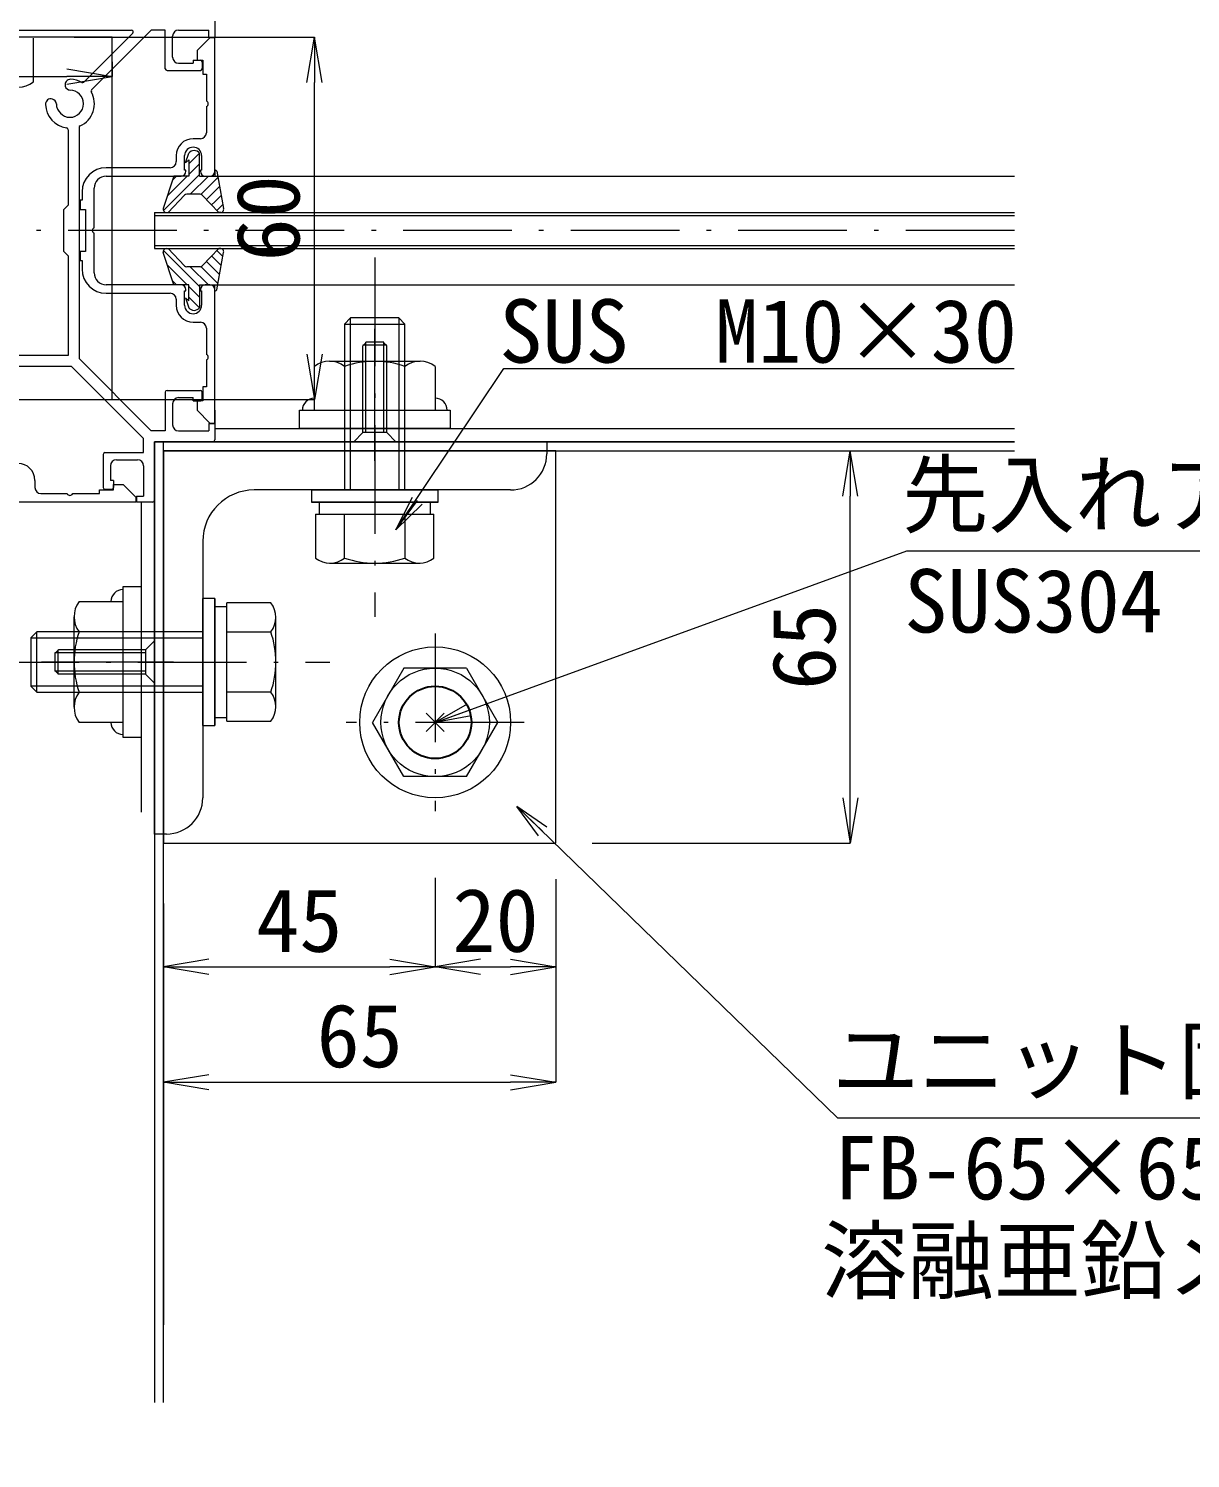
# Model space of a CAD drawing. Header units: millimetres. Extents: x -13466 to 37833, y -11727 to 34084.
# Drawn here: x 4975 to 6899, y 3604 to 5973 of the extents above; entities that cross this region are included whole.
import ezdxf

# ---------------------------------------------------------------- set-up
doc = ezdxf.new("R2010")
doc.units = ezdxf.units.MM
doc.header["$LTSCALE"] = 30
doc.header["$PDSIZE"] = 300
doc.linetypes.add('SXF_一点短鎖線', pattern=[9.25, 6, -1.5, 0.25, -1.5])
for name, color, linetype, lineweight in [('D-BMK', 2, 'SXF_一点短鎖線', 13), ('D-STR-DIM', 7, 'Continuous', 13), ('D-STR-HTXT', 7, 'Continuous', 13), ('D-STR-STR1', 2, 'Continuous', 13), ('D-STR-STR5', 6, 'Continuous', 25), ('D-STR-TXT', 7, 'Continuous', 13)]:
    doc.layers.add(name, color=color, linetype=linetype, lineweight=lineweight)
doc.styles.add('MS ゴシック', font='MS Gothic.ttf')
doc.dimstyles.new('DIM-30-F', dxfattribs={"dimscale": 30, "dimtxt": 3.5, "dimasz": 2.5, "dimexe": 0, "dimexo": 2, "dimgap": 0.8, "dimtad": 1, "dimdec": 0, "dimzin": 0, "dimdsep": 46, "dimtxsty": 'MS ゴシック', "dimblk": 'OPEN', "dimcen": 0.1, "dimaunit": 1, "dimadec": 4, "dimazin": 0, "dimtfac": 1, "dimtdec": 0, "dimtmove": 2, "dimatfit": 3, "dimldrblk": 'OPEN', "dimfxl": 1, "dimtolj": 1, "dimtzin": 0, "dimlwd": -1, "dimlwe": -1, "dimarcsym": 2})

# ---------------------------------------------------------------- blocks, each defined once
blk = doc.blocks.new('_Open')
at = {"color": 0, "linetype": 'ByBlock', "lineweight": -2}
for p, q in [((-1, 0.167), (0, 0)), ((-1, -0.167), (0, 0)), ((0, 0), (-1, 0))]:
    blk.add_line(p, q, dxfattribs=at)
blk = doc.blocks.new('*D20')
at = {"layer": 'D-STR-DIM', "color": 0, "transparency": 16777216}
for p, q in [((8743.3, 12827.5), (8769.9, 12881.2)), ((8837.1, 12848), (9599.1, 12471.3)), ((9692.9, 12491.8), (9666.3, 12438))]:
    blk.add_line(p, q, dxfattribs=at)
at = {"layer": 'Defpoints', "color": 0, "transparency": 16777216}
for p in [(8769.9, 12881.2), (9666.3, 12438), (9666.3, 12438)]:
    blk.add_point(p, dxfattribs=at)
at = {"layer": 'D-STR-DIM', "color": 0, "transparency": 16777216, "xscale": 75, "yscale": 75, "zscale": 75}
for p, rotation in [((8769.9, 12881.2), 153.6900675261025), ((9666.3, 12438), 333.6900675261025)]:
    blk.add_blockref('_Open', p, dxfattribs=dict(at, rotation=rotation))
at = {"layer": 'D-STR-DIM', "color": 0, "transparency": 16777216, "insert": (9252, 12728.2), "char_height": 105, "width": 46998.713, "attachment_point": 5, "rotation": 333.6901, "style": 'MS ゴシック'}
blk.add_mtext('\\A1;R1000', dxfattribs=at)
blk = doc.blocks.new('*D33')
at = {"layer": 'D-STR-DIM', "color": 0, "transparency": 16777216}
for p, q in [((18512.8, 4373.1), (18512.8, 4115.5)), ((19277.8, 4373.1), (19277.8, 4115.5)), ((19202.8, 4115.5), (18587.8, 4115.5))]:
    blk.add_line(p, q, dxfattribs=at)
at = {"layer": 'Defpoints', "color": 0, "transparency": 16777216}
for p in [(18512.8, 4433.1), (19277.8, 4433.1), (18512.8, 4115.5)]:
    blk.add_point(p, dxfattribs=at)
at = {"layer": 'D-STR-DIM', "color": 0, "transparency": 16777216, "xscale": 75, "yscale": 75, "zscale": 75, "rotation": 180}
blk.add_blockref('_Open', (18512.8, 4115.5), dxfattribs=at)
at = {"layer": 'D-STR-DIM', "color": 0, "transparency": 16777216, "xscale": 75, "yscale": 75, "zscale": 75}
blk.add_blockref('_Open', (19277.8, 4115.5), dxfattribs=at)
at = {"layer": 'D-STR-DIM', "color": 0, "transparency": 16777216, "insert": (18895.3, 4192), "char_height": 105, "width": 36677.761, "attachment_point": 5, "style": 'MS ゴシック'}
blk.add_mtext('\\A1;76.5', dxfattribs=at)
blk = doc.blocks.new('*D34')
at = {"layer": 'D-STR-DIM', "color": 0, "transparency": 16777216}
for p, q in [((17612.8, 4860.1), (17612.8, 3802.9)), ((19612.8, 4860.1), (19612.8, 3802.9)), ((19537.8, 3802.9), (17687.8, 3802.9))]:
    blk.add_line(p, q, dxfattribs=at)
at = {"layer": 'Defpoints', "color": 0, "transparency": 16777216}
for p in [(17612.8, 4920.1), (19612.8, 4920.1), (17612.8, 3802.9)]:
    blk.add_point(p, dxfattribs=at)
at = {"layer": 'D-STR-DIM', "color": 0, "transparency": 16777216, "xscale": 75, "yscale": 75, "zscale": 75, "rotation": 180}
blk.add_blockref('_Open', (17612.8, 3802.9), dxfattribs=at)
at = {"layer": 'D-STR-DIM', "color": 0, "transparency": 16777216, "xscale": 75, "yscale": 75, "zscale": 75}
blk.add_blockref('_Open', (19612.8, 3802.9), dxfattribs=at)
at = {"layer": 'D-STR-DIM', "color": 0, "transparency": 16777216, "insert": (18612.8, 3879.4), "char_height": 105, "width": 28708.573, "attachment_point": 5, "style": 'MS ゴシック'}
blk.add_mtext('\\A1;200', dxfattribs=at)
blk = doc.blocks.new('*D35')
at = {"layer": 'D-STR-DIM', "color": 0, "transparency": 16777216}
for p, q in [((19612.8, 4860.1), (19612.8, 4115.5)), ((19277.8, 4373.1), (19277.8, 4115.5)), ((19537.8, 4115.5), (19352.8, 4115.5))]:
    blk.add_line(p, q, dxfattribs=at)
at = {"layer": 'Defpoints', "color": 0, "transparency": 16777216}
for p in [(19612.8, 4920.1), (19277.8, 4433.1), (19277.8, 4115.5)]:
    blk.add_point(p, dxfattribs=at)
at = {"layer": 'D-STR-DIM', "color": 0, "transparency": 16777216, "xscale": 75, "yscale": 75, "zscale": 75, "rotation": 180}
blk.add_blockref('_Open', (19277.8, 4115.5), dxfattribs=at)
at = {"layer": 'D-STR-DIM', "color": 0, "transparency": 16777216, "xscale": 75, "yscale": 75, "zscale": 75}
blk.add_blockref('_Open', (19612.8, 4115.5), dxfattribs=at)
at = {"layer": 'D-STR-DIM', "color": 0, "transparency": 16777216, "insert": (19445.3, 4192), "char_height": 105, "width": 36775.244, "attachment_point": 5, "style": 'MS ゴシック'}
blk.add_mtext('\\A1;33.5', dxfattribs=at)
blk = doc.blocks.new('*D27')
at = {"layer": 'D-STR-DIM', "color": 0, "transparency": 16777216}
for p, q in [((17012.8, 4230.5), (17012.8, 2784.2)), ((18512.8, 4230.5), (18512.8, 2784.2)), ((18437.8, 2784.2), (17087.8, 2784.2))]:
    blk.add_line(p, q, dxfattribs=at)
at = {"layer": 'Defpoints', "color": 0, "transparency": 16777216}
for p in [(17012.8, 4290.5), (18512.8, 4290.5), (17012.8, 2784.2)]:
    blk.add_point(p, dxfattribs=at)
at = {"layer": 'D-STR-DIM', "color": 0, "transparency": 16777216, "xscale": 75, "yscale": 75, "zscale": 75, "rotation": 180}
blk.add_blockref('_Open', (17012.8, 2784.2), dxfattribs=at)
at = {"layer": 'D-STR-DIM', "color": 0, "transparency": 16777216, "xscale": 75, "yscale": 75, "zscale": 75}
blk.add_blockref('_Open', (18512.8, 2784.2), dxfattribs=at)
at = {"layer": 'D-STR-DIM', "color": 0, "transparency": 16777216, "insert": (17762.8, 2860.7), "char_height": 105, "width": 26637.072, "attachment_point": 5, "style": 'MS ゴシック'}
blk.add_mtext('\\A1;150', dxfattribs=at)
blk = doc.blocks.new('*D44')
at = {"layer": 'D-STR-DIM', "color": 0, "transparency": 16777216}
for p, q in [((5908.3, 5273.5), (6336, 5273.5)), ((6336, 4698.5), (6336, 5198.5)), ((5908.3, 4623.5), (6336, 4623.5))]:
    blk.add_line(p, q, dxfattribs=at)
at = {"layer": 'Defpoints', "color": 0, "transparency": 16777216}
for p in [(5848.3, 5273.5), (6336, 5273.5), (5848.3, 4623.5)]:
    blk.add_point(p, dxfattribs=at)
at = {"layer": 'D-STR-DIM', "color": 0, "transparency": 16777216, "xscale": 75, "yscale": 75, "zscale": 75}
for p, rotation in [((6336, 5273.5), 90), ((6336, 4623.5), 270)]:
    blk.add_blockref('_Open', p, dxfattribs=dict(at, rotation=rotation))
at = {"layer": 'D-STR-DIM', "color": 0, "transparency": 16777216, "insert": (6259.5, 4948.5), "char_height": 105, "width": 22788, "attachment_point": 5, "rotation": 90, "style": 'MS ゴシック'}
blk.add_mtext('\\A1;65', dxfattribs=at)
blk = doc.blocks.new('*D45')
at = {"layer": 'D-STR-DIM', "color": 0, "transparency": 16777216}
for p, q in [((5848.3, 4563.5), (5848.3, 4227.2)), ((5198.3, 4523.5), (5198.3, 4227.2)), ((5273.3, 4227.2), (5773.3, 4227.2))]:
    blk.add_line(p, q, dxfattribs=at)
at = {"layer": 'Defpoints', "color": 0, "transparency": 16777216}
for p in [(5848.3, 4623.5), (5198.3, 4583.5), (5848.3, 4227.2)]:
    blk.add_point(p, dxfattribs=at)
at = {"layer": 'D-STR-DIM', "color": 0, "transparency": 16777216, "xscale": 75, "yscale": 75, "zscale": 75, "rotation": 180}
blk.add_blockref('_Open', (5198.3, 4227.2), dxfattribs=at)
at = {"layer": 'D-STR-DIM', "color": 0, "transparency": 16777216, "xscale": 75, "yscale": 75, "zscale": 75}
blk.add_blockref('_Open', (5848.3, 4227.2), dxfattribs=at)
at = {"layer": 'D-STR-DIM', "color": 0, "transparency": 16777216, "insert": (5523.3, 4303.7), "char_height": 105, "width": 22788, "attachment_point": 5, "style": 'MS ゴシック'}
blk.add_mtext('\\A1;65', dxfattribs=at)
blk = doc.blocks.new('*D46')
at = {"layer": 'D-STR-DIM', "color": 0, "transparency": 16777216}
for p, q in [((5648.3, 4566.1), (5648.3, 4418.4)), ((5848.3, 4563.5), (5848.3, 4418.4)), ((5723.3, 4418.4), (5773.3, 4418.4))]:
    blk.add_line(p, q, dxfattribs=at)
at = {"layer": 'Defpoints', "color": 0, "transparency": 16777216}
for p in [(5648.3, 4626.1), (5848.3, 4623.5), (5848.3, 4418.4)]:
    blk.add_point(p, dxfattribs=at)
at = {"layer": 'D-STR-DIM', "color": 0, "transparency": 16777216, "xscale": 75, "yscale": 75, "zscale": 75, "rotation": 180}
blk.add_blockref('_Open', (5648.3, 4418.4), dxfattribs=at)
at = {"layer": 'D-STR-DIM', "color": 0, "transparency": 16777216, "xscale": 75, "yscale": 75, "zscale": 75}
blk.add_blockref('_Open', (5848.3, 4418.4), dxfattribs=at)
at = {"layer": 'D-STR-DIM', "color": 0, "transparency": 16777216, "insert": (5748.3, 4494.9), "char_height": 105, "width": 20547, "attachment_point": 5, "style": 'MS ゴシック'}
blk.add_mtext('\\A1;20', dxfattribs=at)
blk = doc.blocks.new('*D47')
at = {"layer": 'D-STR-DIM', "color": 0, "transparency": 16777216}
for p, q in [((5648.3, 4566.1), (5648.3, 4418.4)), ((5198.3, 4523.5), (5198.3, 4418.4)), ((5273.3, 4418.4), (5573.3, 4418.4))]:
    blk.add_line(p, q, dxfattribs=at)
at = {"layer": 'Defpoints', "color": 0, "transparency": 16777216}
for p in [(5648.3, 4626.1), (5198.3, 4583.5), (5648.3, 4418.4)]:
    blk.add_point(p, dxfattribs=at)
at = {"layer": 'D-STR-DIM', "color": 0, "transparency": 16777216, "xscale": 75, "yscale": 75, "zscale": 75, "rotation": 180}
blk.add_blockref('_Open', (5198.3, 4418.4), dxfattribs=at)
at = {"layer": 'D-STR-DIM', "color": 0, "transparency": 16777216, "xscale": 75, "yscale": 75, "zscale": 75}
blk.add_blockref('_Open', (5648.3, 4418.4), dxfattribs=at)
at = {"layer": 'D-STR-DIM', "color": 0, "transparency": 16777216, "insert": (5423.3, 4494.9), "char_height": 105, "width": 22950, "attachment_point": 5, "style": 'MS ゴシック'}
blk.add_mtext('\\A1;45', dxfattribs=at)
blk = doc.blocks.new('*D48')
at = {"layer": 'D-STR-DIM', "color": 0, "transparency": 16777216}
for p, q in [((4513.3, 5927.3), (4513.3, 5893.6)), ((5113.3, 5917.6), (5113.3, 5893.6)), ((4588.3, 5893.6), (5038.3, 5893.6))]:
    blk.add_line(p, q, dxfattribs=at)
at = {"layer": 'Defpoints', "color": 0, "transparency": 16777216}
for p in [(5113.3, 5893.6), (4513.3, 5867.3), (5113.3, 5857.6)]:
    blk.add_point(p, dxfattribs=at)
at = {"layer": 'D-STR-DIM', "color": 0, "transparency": 16777216, "xscale": 75, "yscale": 75, "zscale": 75, "rotation": 180}
blk.add_blockref('_Open', (4513.3, 5893.6), dxfattribs=at)
at = {"layer": 'D-STR-DIM', "color": 0, "transparency": 16777216, "xscale": 75, "yscale": 75, "zscale": 75}
blk.add_blockref('_Open', (5113.3, 5893.6), dxfattribs=at)
at = {"layer": 'D-STR-DIM', "color": 0, "transparency": 16777216, "insert": (4813.3, 5970.1), "char_height": 105, "width": 20547, "attachment_point": 5, "style": 'MS ゴシック'}
blk.add_mtext('\\A1;60', dxfattribs=at)
blk = doc.blocks.new('*D49')
at = {"layer": 'D-STR-DIM', "color": 0, "transparency": 16777216}
for p, q in [((4833.3, 4413.2), (4833.3, 3968)), ((4183.3, 4386.5), (4183.3, 3968)), ((4258.3, 3968), (4758.3, 3968))]:
    blk.add_line(p, q, dxfattribs=at)
at = {"layer": 'Defpoints', "color": 0, "transparency": 16777216}
for p in [(4833.3, 4473.2), (4183.3, 4446.5), (4833.3, 3968)]:
    blk.add_point(p, dxfattribs=at)
at = {"layer": 'D-STR-DIM', "color": 0, "transparency": 16777216, "xscale": 75, "yscale": 75, "zscale": 75, "rotation": 180}
blk.add_blockref('_Open', (4183.3, 3968), dxfattribs=at)
at = {"layer": 'D-STR-DIM', "color": 0, "transparency": 16777216, "xscale": 75, "yscale": 75, "zscale": 75}
blk.add_blockref('_Open', (4833.3, 3968), dxfattribs=at)
at = {"layer": 'D-STR-DIM', "color": 0, "transparency": 16777216, "insert": (4508.3, 4044.5), "char_height": 105, "width": 22788, "attachment_point": 5, "style": 'MS ゴシック'}
blk.add_mtext('\\A1;65', dxfattribs=at)
blk = doc.blocks.new('*D50')
at = {"layer": 'D-STR-DIM', "color": 0, "transparency": 16777216}
for p, q in [((4183.3, 4386.5), (4183.3, 3968)), ((3333.3, 4346.4), (3333.3, 3968)), ((3408.3, 3968), (4108.3, 3968))]:
    blk.add_line(p, q, dxfattribs=at)
at = {"layer": 'Defpoints', "color": 0, "transparency": 16777216}
for p in [(4183.3, 4446.5), (3333.3, 4406.4), (4183.3, 3968)]:
    blk.add_point(p, dxfattribs=at)
at = {"layer": 'D-STR-DIM', "color": 0, "transparency": 16777216, "xscale": 75, "yscale": 75, "zscale": 75, "rotation": 180}
blk.add_blockref('_Open', (3333.3, 3968), dxfattribs=at)
at = {"layer": 'D-STR-DIM', "color": 0, "transparency": 16777216, "xscale": 75, "yscale": 75, "zscale": 75}
blk.add_blockref('_Open', (4183.3, 3968), dxfattribs=at)
at = {"layer": 'D-STR-DIM', "color": 0, "transparency": 16777216, "insert": (3758.3, 4044.5), "char_height": 105, "width": 22788, "attachment_point": 5, "style": 'MS ゴシック'}
blk.add_mtext('\\A1;85', dxfattribs=at)
blk = doc.blocks.new('*D51')
at = {"layer": 'D-STR-DIM', "color": 0, "transparency": 16777216}
for p, q in [((5050.2, 5958.5), (5448.4, 5958.5)), ((5448.4, 5433.5), (5448.4, 5883.5)), ((4983.3, 5358.5), (5448.4, 5358.5))]:
    blk.add_line(p, q, dxfattribs=at)
at = {"layer": 'Defpoints', "color": 0, "transparency": 16777216}
for p in [(4990.2, 5958.5), (5448.4, 5958.5), (4923.3, 5358.5)]:
    blk.add_point(p, dxfattribs=at)
at = {"layer": 'D-STR-DIM', "color": 0, "transparency": 16777216, "xscale": 75, "yscale": 75, "zscale": 75}
for p, rotation in [((5448.4, 5958.5), 90), ((5448.4, 5358.5), 270)]:
    blk.add_blockref('_Open', p, dxfattribs=dict(at, rotation=rotation))
at = {"layer": 'D-STR-DIM', "color": 0, "transparency": 16777216, "insert": (5371.9, 5658.5), "char_height": 105, "width": 20547, "attachment_point": 5, "rotation": 90, "style": 'MS ゴシック'}
blk.add_mtext('\\A1;60', dxfattribs=at)
blk = doc.blocks.new('*D53')
at = {"layer": 'D-STR-DIM', "color": 0, "transparency": 16777216}
for p, q in [((3733.3, 5050.9), (3733.3, 4715.9)), ((4483.3, 4984.6), (4483.3, 4715.9)), ((3808.3, 4715.9), (4408.3, 4715.9))]:
    blk.add_line(p, q, dxfattribs=at)
at = {"layer": 'Defpoints', "color": 0, "transparency": 16777216}
for p in [(3733.3, 5110.9), (4483.3, 5044.6), (4483.3, 4715.9)]:
    blk.add_point(p, dxfattribs=at)
at = {"layer": 'D-STR-DIM', "color": 0, "transparency": 16777216, "xscale": 75, "yscale": 75, "zscale": 75, "rotation": 180}
blk.add_blockref('_Open', (3733.3, 4715.9), dxfattribs=at)
at = {"layer": 'D-STR-DIM', "color": 0, "transparency": 16777216, "xscale": 75, "yscale": 75, "zscale": 75}
blk.add_blockref('_Open', (4483.3, 4715.9), dxfattribs=at)
at = {"layer": 'D-STR-DIM', "color": 0, "transparency": 16777216, "insert": (4108.3, 4792.4), "char_height": 105, "width": 22639.5, "attachment_point": 5, "style": 'MS ゴシック'}
blk.add_mtext('\\A1;75', dxfattribs=at)
blk = doc.blocks.new('*D54')
at = {"layer": 'D-STR-DIM', "color": 0, "transparency": 16777216}
for p, q in [((3333.3, 5050.9), (3333.3, 4715.9)), ((3733.3, 5050.9), (3733.3, 4715.9)), ((3408.3, 4715.9), (3658.3, 4715.9))]:
    blk.add_line(p, q, dxfattribs=at)
at = {"layer": 'Defpoints', "color": 0, "transparency": 16777216}
for p in [(3333.3, 5110.9), (3733.3, 5110.9), (3733.3, 4715.9)]:
    blk.add_point(p, dxfattribs=at)
at = {"layer": 'D-STR-DIM', "color": 0, "transparency": 16777216, "xscale": 75, "yscale": 75, "zscale": 75, "rotation": 180}
blk.add_blockref('_Open', (3333.3, 4715.9), dxfattribs=at)
at = {"layer": 'D-STR-DIM', "color": 0, "transparency": 16777216, "xscale": 75, "yscale": 75, "zscale": 75}
blk.add_blockref('_Open', (3733.3, 4715.9), dxfattribs=at)
at = {"layer": 'D-STR-DIM', "color": 0, "transparency": 16777216, "insert": (3533.3, 4792.4), "char_height": 105, "width": 20709, "attachment_point": 5, "style": 'MS ゴシック'}
blk.add_mtext('\\A1;40', dxfattribs=at)
blk = doc.blocks.new('*D68')
at = {"layer": 'D-STR-DIM', "color": 0, "transparency": 16777216}
for p, q in [((12386.7, 4268.4), (12386.7, 3815.7)), ((11786.7, 4240.9), (11786.7, 3815.7)), ((11861.7, 3815.7), (12311.7, 3815.7))]:
    blk.add_line(p, q, dxfattribs=at)
at = {"layer": 'Defpoints', "color": 0, "transparency": 16777216}
for p in [(12386.7, 4328.4), (11786.7, 4300.9), (12386.7, 3815.7)]:
    blk.add_point(p, dxfattribs=at)
at = {"layer": 'D-STR-DIM', "color": 0, "transparency": 16777216, "xscale": 75, "yscale": 75, "zscale": 75, "rotation": 180}
blk.add_blockref('_Open', (11786.7, 3815.7), dxfattribs=at)
at = {"layer": 'D-STR-DIM', "color": 0, "transparency": 16777216, "xscale": 75, "yscale": 75, "zscale": 75}
blk.add_blockref('_Open', (12386.7, 3815.7), dxfattribs=at)
at = {"layer": 'D-STR-DIM', "color": 0, "transparency": 16777216, "insert": (12086.7, 3907.2), "char_height": 105, "width": 20547, "attachment_point": 5, "style": 'MS ゴシック'}
blk.add_mtext('\\A1;60', dxfattribs=at)

msp = doc.modelspace()

# ---------------------------------------------------------------- linework, layer by layer
at = {"layer": 'D-BMK', "linetype": 'SXF_一点短鎖線'}
for p, q in [((6607.767, 5638.454), (3289.468, 5638.454)), ((5548.26, 5593.454), (5548.26, 4998.197)), ((5648.26, 4970.831), (5648.26, 4676.077)), ((4878.26, 4923.454), (5473.517, 4923.454)), ((5795.637, 4823.454), (5500.883, 4823.454))]:
    msp.add_line(p, q, dxfattribs=at)
at = {"layer": 'D-STR-HTXT', "linetype": 'Continuous'}
for points in [[(5583.26, 5142.594), (5762.196, 5409.899), (6607.34, 5409.899)], [(5648.26, 4823.454), (6429.899, 5107.404), (7960.489, 5107.404)], [(5783.419, 4684.337), (6314.684, 4168.048), (8322.981, 4168.048)]]:
    msp.add_lwpolyline(points, dxfattribs=at)
at = {"layer": 'D-STR-STR1', "linetype": 'Continuous'}
for p, q in [((4501.26, 5970.454), (5145.289, 5970.454)), ((5079.19, 5871.656), (5177.988, 5970.454)), ((5201.26, 5970.454), (5177.988, 5970.454)), ((5201.26, 5970.454), (5177.988, 5970.454)), ((5201.26, 5906.454), (5201.26, 5970.454)), ((5223.26, 5970.454), (5273.26, 5970.454)), ((5273.26, 5958.454), (5273.26, 5970.454)), ((5283.26, 5985.454), (5283.26, 5958.454)), ((5113.26, 5958.454), (4513.26, 5958.454)), ((5066.462, 5884.384), (5147.406, 5965.328)), ((5113.26, 5358.454), (5113.26, 5958.454)), ((5213.26, 5925.454), (5213.26, 5960.454)), ((5275.26, 5957.454), (5254.26, 5936.454)), ((5273.26, 5958.454), (5283.26, 5958.454)), ((5283.26, 5957.454), (5275.26, 5957.454)), ((5283.26, 5736.454), (5283.26, 5957.454)), ((5254.26, 5936.454), (5254.26, 5920.454)), ((5204.26, 5903.454), (5259.26, 5903.454)), ((5223.26, 5915.454), (5247.26, 5915.454)), ((5247.26, 5920.454), (5247.26, 5915.454)), ((5247.26, 5920.454), (5259.26, 5920.454)), ((5254.26, 5920.454), (5263.26, 5920.454)), ((5262.26, 5917.454), (5262.26, 5906.454)), ((5263.26, 5920.454), (5263.26, 5897.454)), ((5263.26, 5897.454), (5269.26, 5897.454)), ((5269.26, 5897.454), (5269.26, 5853.037)), ((5269.26, 5843.872), (5269.26, 5800.454)), ((5040.26, 5805.37), (5040.26, 5680.454)), ((5058.26, 5808.853), (5058.26, 5426.182)), ((5259.26, 5790.454), (5247.26, 5790.454)), ((5219.26, 5762.454), (5219.26, 5752.454)), ((5233.26, 5738.454), (5233.26, 5762.454)), ((5234.709, 5750.242), (5240.112, 5766.448)), ((5257.693, 5766.535), (5240.112, 5748.954)), ((5257.76, 5728.454), (5257.76, 5766.448)), ((5261.26, 5762.454), (5261.26, 5738.454)), ((5209.26, 5742.454), (5103.26, 5742.454)), ((5235.26, 5738.454), (5233.26, 5738.454)), ((5240.112, 5755.29), (5234.709, 5750.242)), ((5235.26, 5736.454), (5235.26, 5738.454)), ((5240.112, 5755.29), (5240.112, 5728.454)), ((5257.76, 5748.924), (5240.112, 5731.276)), ((5261.26, 5738.454), (5259.26, 5738.454)), ((5259.26, 5738.454), (5259.26, 5736.454)), ((5284.364, 5738.454), (5283.26, 5738.454)), ((5283.26, 5738.454), (5283.26, 5728.454)), ((5286.331, 5736.816), (5297.716, 5674.954)), ((5103.26, 5728.454), (5227.26, 5728.454)), ((5215.302, 5728.454), (5197.893, 5675.003)), ((5257.76, 5731.247), (5198.036, 5671.522)), ((5237.29, 5728.454), (5204.682, 5695.846)), ((5219.612, 5728.454), (5213.22, 5722.062)), ((5240.112, 5728.454), (5215.302, 5728.454)), ((5272.645, 5728.454), (5242.645, 5698.454)), ((5257.76, 5728.454), (5283.26, 5728.454)), ((5283.26, 5721.391), (5260.152, 5698.283)), ((5267.26, 5728.454), (5275.26, 5728.454)), ((5275.26, 5728.454), (6607.767, 5728.454)), ((5288.251, 5726.382), (5283.26, 5721.391)), ((5290.999, 5711.452), (5283.26, 5703.714)), ((5063.26, 5688.454), (5060.26, 5688.454)), ((5060.26, 5688.454), (5060.26, 5673.454)), ((5063.26, 5702.454), (5063.26, 5688.454)), ((5083.26, 5643.037), (5083.26, 5708.454)), ((5205.76, 5668.454), (5233.056, 5696.915)), ((5258.856, 5698.454), (5236.665, 5698.454)), ((5289.76, 5668.454), (5262.464, 5696.915)), ((5283.26, 5703.714), (5269.317, 5689.77)), ((5283.26, 5686.036), (5277.971, 5680.747)), ((5293.747, 5696.523), (5283.26, 5686.036)), ((5033.26, 5673.454), (5040.26, 5680.454)), ((5033.26, 5603.454), (5033.26, 5673.454)), ((5060.26, 5673.454), (5069.26, 5673.454)), ((5069.26, 5673.454), (5069.26, 5603.454)), ((5183.26, 5668.454), (5183.26, 5608.454)), ((5183.26, 5668.454), (6607.767, 5668.454)), ((5183.26, 5663.454), (6607.767, 5663.454)), ((5202.647, 5668.454), (5205.76, 5668.454)), ((5296.495, 5681.593), (5286.625, 5671.723)), ((5292.947, 5668.454), (5289.76, 5668.454)), ((5083.26, 5568.454), (5083.26, 5633.872)), ((5033.26, 5603.454), (5040.26, 5596.454)), ((5040.26, 5596.454), (5040.26, 5431.454)), ((5069.26, 5603.454), (5060.26, 5603.454)), ((5060.26, 5603.454), (5060.26, 5588.454)), ((5183.26, 5613.454), (6607.767, 5613.454)), ((5183.26, 5608.454), (6607.767, 5608.454)), ((5215.302, 5548.454), (5197.893, 5601.906)), ((5257.76, 5545.662), (5198.036, 5605.386)), ((5202.647, 5608.454), (5205.76, 5608.454)), ((5205.76, 5608.454), (5233.056, 5579.993)), ((5289.76, 5608.454), (5262.464, 5579.993)), ((5283.26, 5590.872), (5277.971, 5596.162)), ((5293.747, 5580.386), (5283.26, 5590.872)), ((5286.331, 5540.092), (5297.716, 5601.954)), ((5296.495, 5595.316), (5286.625, 5605.185)), ((5292.947, 5608.454), (5289.76, 5608.454)), ((5060.26, 5588.454), (5063.26, 5588.454)), ((5063.26, 5588.454), (5063.26, 5574.454)), ((5237.29, 5548.454), (5204.682, 5581.063)), ((5258.856, 5578.454), (5236.665, 5578.454)), ((5272.645, 5548.454), (5242.645, 5578.454)), ((5283.26, 5555.517), (5260.152, 5578.625)), ((5283.26, 5573.195), (5269.317, 5587.138)), ((5290.999, 5565.456), (5283.26, 5573.195)), ((5227.26, 5548.454), (5103.26, 5548.454)), ((5219.612, 5548.454), (5213.22, 5554.846)), ((5240.112, 5548.454), (5215.302, 5548.454)), ((5240.112, 5521.618), (5240.112, 5548.454)), ((5257.76, 5527.984), (5240.112, 5545.632)), ((5257.76, 5548.454), (5283.26, 5548.454)), ((5257.76, 5548.454), (5257.76, 5510.46)), ((5275.26, 5548.454), (5267.26, 5548.454)), ((5275.26, 5548.454), (6607.767, 5548.454)), ((5288.251, 5550.526), (5283.26, 5555.517)), ((5283.26, 5538.454), (5283.26, 5548.454)), ((5103.26, 5534.454), (5209.26, 5534.454)), ((5219.26, 5524.454), (5219.26, 5514.454)), ((5233.26, 5514.454), (5233.26, 5538.454)), ((5233.26, 5538.454), (5235.26, 5538.454)), ((5234.709, 5526.667), (5240.112, 5510.46)), ((5240.112, 5521.618), (5234.709, 5526.667)), ((5235.26, 5538.454), (5235.26, 5540.454)), ((5257.693, 5510.374), (5240.112, 5527.954)), ((5259.26, 5540.454), (5259.26, 5538.454)), ((5259.26, 5538.454), (5261.26, 5538.454)), ((5261.26, 5538.454), (5261.26, 5514.454)), ((5283.26, 5319.454), (5283.26, 5540.454)), ((5247.26, 5486.454), (5259.26, 5486.454)), ((5269.26, 5476.454), (5269.26, 5433.037)), ((5508.26, 5493.454), (5498.26, 5483.454)), ((5498.26, 5483.454), (5598.26, 5483.454)), ((5498.26, 5483.454), (5498.26, 5208.454)), ((5588.26, 5493.454), (5508.26, 5493.454)), ((5508.26, 5208.454), (5508.26, 5493.454)), ((5548.26, 5256.998), (5548.26, 5475.471)), ((5598.26, 5483.454), (5588.26, 5493.454)), ((5588.26, 5493.454), (5588.26, 5208.454)), ((5598.26, 5208.454), (5598.26, 5483.454)), ((5533.26, 5452.429), (5528.26, 5447.429)), ((5533.26, 5303.454), (5533.26, 5453.454)), ((5563.26, 5453.454), (5533.26, 5453.454)), ((5563.26, 5303.454), (5563.26, 5453.454)), ((5568.26, 5447.429), (5563.26, 5452.429)), ((5040.26, 5431.454), (4875.26, 5431.454)), ((5058.26, 5426.182), (5177.988, 5306.454)), ((5568.26, 5448.454), (5528.26, 5448.454)), ((5528.26, 5303.454), (5528.26, 5447.429)), ((5568.26, 5303.454), (5568.26, 5447.429)), ((4662.861, 5413.454), (5045.532, 5413.454)), ((5045.532, 5413.454), (5165.26, 5293.726)), ((5269.26, 5423.872), (5269.26, 5379.454)), ((5448.26, 5340.454), (5448.26, 5413.125)), ((5473.26, 5421.704), (5623.26, 5421.704)), ((5498.26, 5413.125), (5498.26, 5340.454)), ((5598.26, 5340.454), (5598.26, 5413.125)), ((5648.26, 5413.125), (5648.26, 5340.454)), ((5269.26, 5379.454), (5263.26, 5379.454)), ((5263.26, 5379.454), (5263.26, 5356.454)), ((4513.26, 5358.454), (5113.26, 5358.454)), ((5201.26, 5370.454), (5201.26, 5306.454)), ((5204.26, 5373.454), (5259.26, 5373.454)), ((5223.26, 5361.454), (5247.26, 5361.454)), ((5247.26, 5356.454), (5247.26, 5361.454)), ((5247.26, 5356.454), (5259.26, 5356.454)), ((5263.26, 5356.454), (5254.26, 5356.454)), ((5254.26, 5356.454), (5254.26, 5340.454)), ((5262.26, 5359.454), (5262.26, 5370.454)), ((5213.26, 5351.454), (5213.26, 5316.454)), ((5254.26, 5340.454), (5275.26, 5319.454)), ((5283.26, 5340.454), (5283.26, 5310.454)), ((5423.26, 5310.454), (5423.26, 5340.454)), ((5423.26, 5340.454), (5673.26, 5340.454)), ((5448.26, 5340.454), (5648.26, 5340.454)), ((5673.26, 5340.454), (5673.26, 5310.454)), ((5201.26, 5306.454), (5177.988, 5306.454)), ((5223.26, 5306.454), (5273.26, 5306.454)), ((5273.26, 5318.454), (5283.26, 5318.454)), ((5273.26, 5318.454), (5273.26, 5306.454)), ((5275.26, 5319.454), (5283.26, 5319.454)), ((5283.26, 5318.454), (5283.26, 5291.454)), ((5283.26, 5310.454), (6607.767, 5310.454)), ((5673.26, 5310.454), (5423.26, 5310.454)), ((5165.26, 5270.454), (5165.26, 5293.726)), ((5183.26, 5288.454), (5280.26, 5288.454)), ((5183.26, 5288.454), (5183.26, 5191.454)), ((6607.767, 5288.454), (5183.26, 5288.454)), ((5183.26, 5288.454), (5183.26, 3696.531)), ((5198.26, 5273.454), (5198.26, 5288.454)), ((5280.26, 5288.454), (6607.767, 5288.454)), ((5513.26, 5288.454), (5528.26, 5303.454)), ((5583.26, 5288.454), (5513.26, 5288.454)), ((5568.26, 5303.454), (5528.26, 5303.454)), ((5583.26, 5288.454), (5568.26, 5303.454)), ((5098.26, 5267.454), (5098.26, 5212.454)), ((5101.26, 5270.454), (5165.26, 5270.454)), ((5848.26, 5273.454), (5198.26, 5273.454)), ((5198.26, 5273.454), (5198.26, 4623.454)), ((5198.26, 4773.454), (5198.26, 5273.454)), ((5198.26, 5273.454), (5698.26, 5273.454)), ((5198.26, 3696.531), (5198.26, 5273.454)), ((5198.26, 5273.454), (6607.767, 5273.454)), ((5848.26, 4623.454), (5848.26, 5273.454)), ((5863.946, 5273.454), (6543.36, 5273.454)), ((5863.946, 5273.454), (6543.36, 5273.454)), ((5948.26, 5273.451), (6297.328, 5273.451)), ((5110.26, 5248.454), (5110.26, 5224.454)), ((5120.26, 5258.454), (5155.26, 5258.454)), ((5165.26, 5248.454), (5165.26, 5198.454)), ((4985.26, 5224.454), (4985.26, 5212.454)), ((5115.26, 5224.454), (5110.26, 5224.454)), ((5115.26, 5224.454), (5115.26, 5212.454)), ((5115.26, 5208.454), (5115.26, 5217.454)), ((5115.26, 5217.454), (5131.26, 5217.454)), ((5131.26, 5217.454), (5152.26, 5196.454)), ((5152.26, 5188.454), (4931.26, 5188.454)), ((4995.26, 5202.454), (5038.678, 5202.454)), ((5047.843, 5202.454), (5092.26, 5202.454)), ((5092.26, 5202.454), (5092.26, 5208.454)), ((5092.26, 5208.454), (5115.26, 5208.454)), ((5112.26, 5209.454), (5101.26, 5209.454)), ((5152.26, 5196.454), (5152.26, 5188.454)), ((5153.26, 5198.454), (5153.26, 5188.454)), ((5153.26, 5198.454), (5165.26, 5198.454)), ((5180.26, 5188.454), (5153.26, 5188.454)), ((5161.26, 5188.454), (5161.26, 4674.918)), ((5183.26, 5191.454), (5183.263, 3696.531)), ((5443.26, 5208.454), (5443.26, 5188.454)), ((5443.26, 5208.454), (5653.26, 5208.454)), ((5443.26, 5188.454), (5653.26, 5188.454)), ((5653.26, 5188.454), (5443.26, 5188.454)), ((5450.26, 5188.454), (5646.26, 5188.454)), ((5456.26, 5188.454), (5456.26, 5168.454)), ((5456.26, 5188.454), (5640.26, 5188.454)), ((5640.26, 5188.454), (5640.26, 5168.454)), ((5653.26, 5188.454), (5653.26, 5208.454)), ((5450.26, 5168.454), (5450.26, 5095.783)), ((5450.26, 5168.454), (5646.26, 5168.454)), ((5498.26, 5095.783), (5498.26, 5168.454)), ((5598.26, 5168.454), (5598.26, 5095.783)), ((5646.26, 5095.783), (5646.26, 5168.454)), ((5473.26, 5087.204), (5623.26, 5087.204)), ((5131.26, 5048.454), (5161.26, 5048.454)), ((5131.26, 4798.454), (5131.26, 5048.454)), ((5161.26, 5048.454), (5161.26, 4798.454)), ((5058.589, 5023.454), (5131.26, 5023.454)), ((5131.26, 4823.454), (5131.26, 5023.454)), ((5283.26, 5028.454), (5263.26, 5028.454)), ((5263.26, 4818.454), (5263.26, 5028.454)), ((5283.26, 4818.454), (5283.26, 5028.454)), ((5283.26, 5028.454), (5283.26, 4818.454)), ((5283.26, 4825.454), (5283.26, 5021.454)), ((5283.26, 5015.454), (5303.26, 5015.454)), ((5283.26, 4831.454), (5283.26, 5015.454)), ((5375.932, 5021.454), (5303.26, 5021.454)), ((5303.26, 4825.454), (5303.26, 5021.454)), ((5050.01, 4848.454), (5050.01, 4998.454)), ((5384.51, 4848.454), (5384.51, 4998.454)), ((4988.26, 4973.454), (4978.26, 4963.454)), ((4978.26, 4963.454), (4978.26, 4883.454)), ((4978.26, 4963.454), (5263.26, 4963.454)), ((4988.26, 4873.454), (4988.26, 4973.454)), ((5263.26, 4973.454), (4988.26, 4973.454)), ((5131.26, 4973.454), (5058.589, 4973.454)), ((5183.261, 4958.454), (5168.261, 4943.454)), ((5183.261, 4958.454), (5183.261, 4888.454)), ((5303.26, 4973.454), (5375.932, 4973.454)), ((5168.261, 4938.454), (5018.261, 4938.454)), ((5018.261, 4938.454), (5018.261, 4908.454)), ((5024.285, 4943.454), (5019.285, 4938.454)), ((5023.261, 4943.454), (5023.261, 4903.454)), ((5168.261, 4943.454), (5024.285, 4943.454)), ((5168.261, 4943.454), (5168.261, 4903.454)), ((5214.716, 4923.454), (4996.244, 4923.454)), ((5168.261, 4908.454), (5018.261, 4908.454)), ((5019.285, 4908.454), (5024.285, 4903.454)), ((5596.362, 4913.344), (5544.465, 4823.454)), ((5700.158, 4913.344), (5596.362, 4913.344)), ((5700.158, 4913.344), (5752.056, 4823.454)), ((4978.26, 4883.454), (4988.26, 4873.454)), ((5263.26, 4883.454), (4978.26, 4883.454)), ((5168.261, 4903.454), (5024.285, 4903.454)), ((5183.261, 4888.454), (5168.261, 4903.454)), ((4988.26, 4873.454), (5263.26, 4873.454)), ((5058.589, 4873.454), (5131.26, 4873.454)), ((5375.932, 4873.454), (5303.26, 4873.454)), ((5633.261, 4838.453), (5663.259, 4808.455)), ((5663.259, 4838.453), (5633.261, 4808.455)), ((5131.26, 4823.454), (5058.589, 4823.454)), ((5263.26, 4818.454), (5283.26, 4818.454)), ((5283.26, 4831.454), (5303.26, 4831.454)), ((5303.26, 4825.454), (5375.932, 4825.454)), ((5596.362, 4733.565), (5544.465, 4823.454)), ((5700.158, 4733.565), (5752.056, 4823.454)), ((5161.26, 4798.454), (5131.26, 4798.454)), ((5700.158, 4733.565), (5596.362, 4733.565)), ((5198.26, 4623.454), (5848.26, 4623.454)), ((5198.263, 4523.454), (5198.263, 4174.387)), ((5198.263, 4523.454), (5198.263, 3825.319)), ((5198.263, 4523.454), (5198.263, 3825.319)), ((5183.263, 3825.531), (5183.263, 3825.319)), ((5183.263, 3825.428), (5183.263, 3825.319))]:
    msp.add_line(p, q, dxfattribs=at)
at = {"layer": 'D-STR-STR1', "linetype": 'Continuous', "lineweight": 9}
for p, q in [((4982.818, 5884.61), (4982.818, 5957.282)), ((5183.26, 5288.454), (5833.26, 5288.454)), ((5183.26, 4638.454), (5183.26, 5288.454)), ((5833.26, 5288.454), (5833.26, 5268.454)), ((5773.26, 5208.454), (5348.26, 5208.454)), ((5583.26, 5142.594), (5610.859, 5196.8)), ((5583.26, 5142.594), (5618.903, 5190.86)), ((5583.26, 5142.594), (5626.947, 5184.919)), ((5263.26, 5123.454), (5263.26, 4698.454)), ((5203.26, 4638.454), (5183.26, 4638.454))]:
    msp.add_line(p, q, dxfattribs=at)
at = {"layer": 'D-STR-STR1', "linetype": 'Continuous'}
for radius in [125, 89.89]:
    msp.add_circle((5648.26, 4823.454), radius, dxfattribs=at)
for centre, radius, start, end in [((5145.29, 5967.454), 3, 314.99794, 90), ((5223.26, 5960.454), 10, 90, 180), ((5223.26, 5925.454), 10, 180, 270), ((5204.26, 5906.454), 3, 180, 270), ((5259.26, 5917.454), 3, 0, 90), ((5259.26, 5906.454), 3, 270, 0), ((5044.141, 5879.942), 9, 88.398437, 195.000244), ((5044.141, 5879.942), 9, 195.000244, 268.398437), ((5043.26, 5848.454), 40.5, 61.013519, 88.398376), ((5064.34, 5886.505), 3, 241.012756, 315), ((5011.772, 5847.574), 9, 75.000221, 181.601562), ((5011.772, 5847.574), 9, 1.601562, 75.000221), ((5043.26, 5848.454), 22.5, 180, 90), ((5043.26, 5848.454), 40.5, 294.443359, 29.015182), ((5081.311, 5869.534), 3, 135, 208.987244), ((5267.26, 5848.454), 5, 293.578178, 66.421822), ((5043.26, 5848.454), 40.5, 181.601501, 262.072052), ((5037.26, 5805.37), 3, 0, 82.071228), ((5061.26, 5808.853), 3, 114.443474, 180), ((5247.26, 5762.454), 28, 90, 180), ((5259.26, 5800.454), 10, 270, 0), ((5247.26, 5762.454), 14, 0, 180), ((5248.936, 5759.656), 11.135, 37.585117, 142.414883), ((5103.26, 5702.454), 40, 90, 180), ((5209.26, 5752.454), 10, 270, 0), ((5227.26, 5736.454), 8, 270, 0), ((5267.26, 5736.454), 8, 180, 270), ((5275.26, 5736.454), 8, 270, 0), ((5284.364, 5736.454), 2, 10.428538, 90), ((5103.26, 5708.454), 20, 90, 180), ((5236.665, 5693.454), 5, 90, 136.197155), ((5258.856, 5693.454), 5, 43.802845, 90), ((5202.647, 5673.454), 5, 161.959686, 270), ((5292.947, 5673.454), 5, 270, 17.45477), ((5085.26, 5638.454), 5, 113.578178, 180), ((5085.26, 5638.454), 5, 180, 246.421822), ((5202.647, 5603.454), 5, 90, 198.040314), ((5292.947, 5603.454), 5, 342.54523, 90), ((5103.26, 5574.454), 40, 180, 270), ((5103.26, 5568.454), 20, 180, 270), ((5236.665, 5583.454), 5, 223.802845, 270), ((5258.856, 5583.454), 5, 270, 316.197155), ((5227.26, 5540.454), 8, 0, 90), ((5267.26, 5540.454), 8, 90, 180), ((5275.26, 5540.454), 8, 0, 90), ((5209.26, 5524.454), 10, 0, 90), ((5284.364, 5540.454), 2, 270, 349.571462), ((5247.26, 5514.454), 28, 180, 270), ((5247.26, 5514.454), 14, 180, 0), ((5248.936, 5517.252), 11.135, 217.585117, 322.414883), ((5259.26, 5476.454), 10, 0, 90), ((5267.26, 5428.454), 5, 293.578178, 66.421822), ((5473.26, 5380.987), 40.717, 52.121121, 127.878879), ((5548.26, 5271.704), 150, 70.528779, 109.471221), ((5623.26, 5380.987), 40.717, 52.121121, 127.878879), ((5204.26, 5370.454), 3, 90, 180), ((5223.26, 5351.454), 10, 90, 180), ((5259.26, 5370.454), 3, 0, 90), ((5259.26, 5359.454), 3, 270, 0), ((5448.26, 5340.454), 20, 90, 180), ((5648.26, 5340.454), 20, 0, 90), ((5223.26, 5316.454), 10, 180, 270), ((5280.26, 5291.454), 3, 270, 0), ((5101.26, 5267.454), 3, 90, 180), ((4957.26, 5224.454), 28, 0.000019, 90), ((5120.26, 5248.454), 10, 90, 180), ((5155.26, 5248.454), 10, 0, 90), ((4995.26, 5212.454), 10, 180.000019, 270), ((5101.26, 5212.454), 3, 180, 270), ((5112.26, 5212.454), 3, 270, 0), ((5043.26, 5204.454), 5, 203.578198, 336.421841), ((5180.26, 5191.454), 3, 270, 0), ((5474.26, 5125.065), 37.861, 230.661802, 309.338198), ((5548.26, 5237.204), 150, 250.528779, 289.471221), ((5622.26, 5125.065), 37.861, 230.661802, 309.338198), ((5090.727, 4998.454), 40.717, 142.121121, 217.878879), ((5131.26, 5023.454), 20, 90, 180), ((5346.649, 4997.454), 37.861, 320.661802, 39.338198), ((5200.01, 4923.454), 150, 160.528779, 199.471221), ((5234.51, 4923.454), 150, 340.528779, 19.471221), ((5090.727, 4848.454), 40.717, 142.121121, 217.878879), ((5346.649, 4849.454), 37.861, 320.661802, 39.338198), ((5131.26, 4823.454), 20, 180, 270)]:
    msp.add_arc(centre, radius, start, end, dxfattribs=at)
at = {"layer": 'D-STR-STR1', "linetype": 'Continuous', "lineweight": 9}
for centre, radius, start, end in [((4957.818, 5916.749), 40.717, 232.121121, 307.878879), ((5773.26, 5268.454), 60, 270, 0), ((5348.26, 5123.454), 85, 90, 180), ((5203.26, 4698.454), 60, 270, 0)]:
    msp.add_arc(centre, radius, start, end, dxfattribs=at)
at = {"layer": 'D-STR-STR5', "linetype": 'Continuous'}
msp.add_circle((5648.26, 4823.454), 60, dxfattribs=at)

# ---------------------------------------------------------------- block references
at = {"layer": 'D-STR-HTXT', "linetype": 'Continuous', "xscale": 60, "yscale": 60, "zscale": 60}
for p, rotation in [((5648.26, 4823.454), 199.9647982322591), ((5783.419, 4684.337), 135.8190629938374)]:
    msp.add_blockref('_Open', p, dxfattribs=dict(at, rotation=rotation))

# ---------------------------------------------------------------- texts
at = {"layer": 'D-STR-TXT', "style": 'MS ゴシック'}
for s, p in [('SUS\u3000M10×30', (5754.495, 5419.486)), ('先入れアンカーM12×410', (6421.676, 5148.597)), ('SUS304', (6425.331, 4972.404)), ('ユニット固定金具', (6306.004, 4210.84)), ('FB-65×65×10\u3000+\u3000L-65×65×8', (6308.745, 4033.048)), ('溶融亜鉛メッキ仕上げ', (6287.742, 3879.354))]:
    msp.add_text(s, height=105, dxfattribs=at).set_placement(p)

# ---------------------------------------------------------------- dimensions: what is measured, and where the dimension line sits
at = {"layer": 'D-STR-DIM'}
for base, p1, p2, angle, text, picture, middle in [((9666.306, 12438.012), (8769.897, 12881.239), (9666.306, 12438.012), 333.690068, 'R<>', '*D20', (9252.008, 12728.201)), ((6336.042, 5273.454), (5848.26, 4623.454), (5848.26, 5273.454), 90, '65', '*D44', (6259.542, 4948.454)), ((5448.42, 5958.454), (4923.26, 5358.454), (4990.234, 5958.454), 90, '60', '*D51', (5371.92, 5658.454)), ((19277.803, 4115.528), (19612.803, 4920.064), (19277.803, 4433.059), 180, '33.5', '*D35', (19445.303, 4192.028)), ((17612.803, 3802.857), (19612.803, 4920.064), (17612.803, 4920.064), 180, '200', '*D34', (18612.803, 3879.357)), ((18512.803, 4115.528), (19277.803, 4433.059), (18512.803, 4433.059), 180, '76.5', '*D33', (18895.303, 4192.028)), ((17012.803, 2784.249), (18512.803, 4290.539), (17012.803, 4290.539), 180, '150', '*D27', (17762.803, 2860.749))]:
    dim = msp.add_linear_dim(base=base, p1=p1, p2=p2, angle=angle, text=text, dimstyle='DIM-30-F', dxfattribs=at)
    dim.commit()
    dim.dimension.update_dxf_attribs({"geometry": picture, "text_midpoint": middle})
for base, p1, p2, text, picture, middle in [((5113.26, 5893.582), (4513.26, 5867.329), (5113.26, 5857.644), '60', '*D48', (4813.26, 5970.082)), ((4483.261, 4715.85), (3733.26, 5110.928), (4483.261, 5044.554), '75', '*D53', (4108.26, 4792.35)), ((3733.26, 4715.85), (3333.263, 5110.927), (3733.26, 5110.928), '40', '*D54', (3533.261, 4792.35)), ((5648.26, 4418.391), (5198.26, 4583.464), (5648.26, 4626.087), '45', '*D47', (5423.26, 4494.891)), ((5848.26, 4227.184), (5198.26, 4583.464), (5848.26, 4623.454), '65', '*D45', (5523.26, 4303.684)), ((5848.26, 4418.391), (5648.26, 4626.087), (5848.26, 4623.454), '20', '*D46', (5748.26, 4494.891)), ((4833.263, 3968.003), (4183.262, 4446.531), (4833.263, 4473.202), '65', '*D49', (4508.263, 4044.503)), ((4183.262, 3968.003), (3333.263, 4406.378), (4183.262, 4446.531), '85', '*D50', (3758.263, 4044.503))]:
    dim = msp.add_linear_dim(base=base, p1=p1, p2=p2, text=text, dimstyle='DIM-30-F', dxfattribs=at)
    dim.commit()
    dim.dimension.update_dxf_attribs({"geometry": picture, "text_midpoint": middle})
dim = msp.add_linear_dim(base=(12386.655, 3815.657), p1=(11786.655, 4300.928), p2=(12386.655, 4328.396), text='60', dimstyle='DIM-30-F', dxfattribs=at)
dim.commit()
dim.dimension.update_dxf_attribs({"geometry": '*D68', "text_midpoint": (12086.655, 3907.157), "dimtype": 160})

doc.saveas('drawing.dxf')
